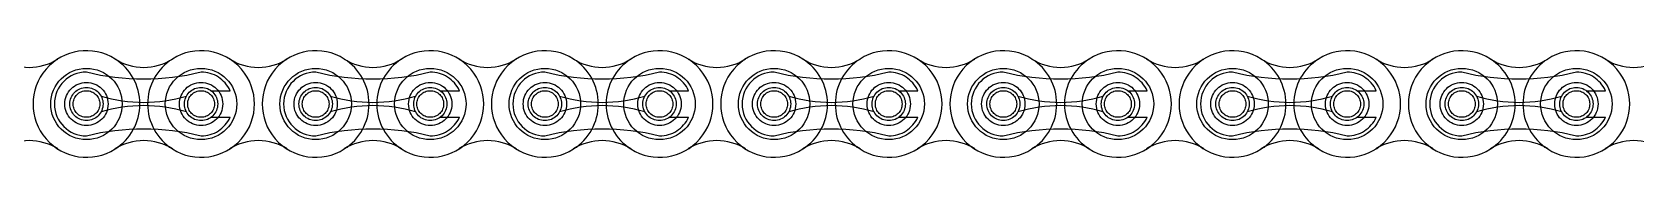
# Model space of a CAD drawing. Header units: metres. Extents: x 0 to 63075, y 0 to 44550.
# Drawn here: x 38921.4 to 39099.1, y 35229.2 to 35241 of the extents above; entities that cross this region are included whole.
import ezdxf

# ---------------------------------------------------------------- set-up
doc = ezdxf.new("R2010")
doc.units = ezdxf.units.M
doc.header["$LTSCALE"] = 75
doc.linetypes.add('HIDDEN2', pattern=[4.7625, 3.175, -1.5875])
doc.layers.add('SDM', color=7, linetype='Continuous')
doc.layers.add('ST1', color=7, linetype='HIDDEN2')

# ---------------------------------------------------------------- blocks, each defined once
blk = doc.blocks.new('A$Cf5e9a517')
at = {"layer": 'ST1'}
for p, q in [((2778.94, 1670.67), (2781.07, 1670.67)), ((2804.34, 1670.67), (2806.47, 1670.67)), ((2829.74, 1670.67), (2831.87, 1670.67)), ((2855.14, 1670.67), (2857.27, 1670.67)), ((2880.54, 1670.67), (2882.67, 1670.67)), ((2905.94, 1670.67), (2908.07, 1670.67)), ((2931.34, 1670.67), (2933.47, 1670.67)), ((2778.94, 1667.71), (2781.07, 1667.71)), ((2804.34, 1667.71), (2806.47, 1667.71)), ((2829.74, 1667.71), (2831.87, 1667.71)), ((2855.14, 1667.71), (2857.27, 1667.71)), ((2880.54, 1667.71), (2882.67, 1667.71)), ((2905.94, 1667.71), (2908.07, 1667.71)), ((2931.34, 1667.71), (2933.47, 1667.71))]:
    blk.add_line(p, q, dxfattribs=at)
for centre, radius in [((2765.14, 1669.19), 3.96), ((2777.84, 1669.19), 3.96), ((2790.54, 1669.19), 3.96), ((2803.24, 1669.19), 3.96), ((2815.94, 1669.19), 3.96), ((2828.64, 1669.19), 3.96), ((2841.34, 1669.19), 3.96), ((2854.04, 1669.19), 3.96), ((2866.74, 1669.19), 3.96), ((2879.44, 1669.19), 3.96), ((2892.14, 1669.19), 3.96), ((2904.84, 1669.19), 3.96), ((2917.54, 1669.19), 3.96), ((2930.24, 1669.19), 3.96), ((2765.14, 1669.19), 2.4), ((2765.14, 1669.19), 1.84), ((2765.14, 1669.19), 1.48), ((2777.84, 1669.19), 2.4), ((2777.84, 1669.19), 1.85), ((2777.84, 1669.19), 1.48), ((2790.54, 1669.19), 2.4), ((2790.54, 1669.19), 1.85), ((2790.54, 1669.19), 1.48), ((2803.24, 1669.19), 2.4), ((2803.24, 1669.19), 1.84), ((2803.24, 1669.19), 1.48), ((2815.94, 1669.19), 2.4), ((2815.94, 1669.19), 1.85), ((2815.94, 1669.19), 1.48), ((2828.64, 1669.19), 2.4), ((2828.64, 1669.19), 1.84), ((2828.64, 1669.19), 1.48), ((2841.34, 1669.19), 2.4), ((2841.34, 1669.19), 1.84), ((2841.34, 1669.19), 1.48), ((2854.04, 1669.19), 2.4), ((2854.04, 1669.19), 1.85), ((2854.04, 1669.19), 1.48), ((2866.74, 1669.19), 2.4), ((2866.74, 1669.19), 1.84), ((2866.74, 1669.19), 1.48), ((2879.44, 1669.19), 2.4), ((2879.44, 1669.19), 1.84), ((2879.44, 1669.19), 1.48), ((2892.14, 1669.19), 2.4), ((2892.14, 1669.19), 1.85), ((2892.14, 1669.19), 1.48), ((2904.84, 1669.19), 2.4), ((2904.84, 1669.19), 1.84), ((2904.84, 1669.19), 1.48), ((2917.54, 1669.19), 2.4), ((2917.54, 1669.19), 1.85), ((2917.54, 1669.19), 1.48), ((2930.24, 1669.19), 2.4), ((2930.24, 1669.19), 1.85), ((2930.24, 1669.19), 1.48)]:
    blk.add_circle(centre, radius, dxfattribs=at)
for centre, radius, start, end in [((2758.79, 1679.18), 5.92, 237.5667, 302.4333), ((2765.14, 1669.19), 5.92, 57.5667, 302.4333), ((2771.49, 1679.18), 5.92, 237.5667, 302.4333), ((2765.14, 1669.19), 5.92, 302.4333, 57.5667), ((2777.84, 1669.19), 5.92, 122.4333, 237.5667), ((2777.84, 1669.19), 5.92, 237.5667, 122.4333), ((2784.19, 1679.18), 5.92, 237.5667, 302.4333), ((2790.54, 1669.19), 5.92, 57.5667, 302.4333), ((2796.89, 1679.18), 5.92, 237.5667, 302.4333), ((2790.54, 1669.19), 5.92, 302.4333, 57.5667), ((2803.24, 1669.19), 5.92, 122.4333, 237.5667), ((2803.24, 1669.19), 5.92, 237.5667, 122.4333), ((2809.59, 1679.18), 5.92, 237.5667, 302.4333), ((2815.94, 1669.19), 5.92, 57.5667, 302.4333), ((2822.29, 1679.18), 5.92, 237.5667, 302.4333), ((2815.94, 1669.19), 5.92, 302.4333, 57.5667), ((2828.64, 1669.19), 5.92, 122.4333, 237.5667), ((2828.64, 1669.19), 5.92, 237.5667, 122.4333), ((2834.99, 1679.18), 5.92, 237.5667, 302.4333), ((2841.34, 1669.19), 5.92, 57.5667, 302.4333), ((2847.69, 1679.18), 5.92, 237.5667, 302.4333), ((2841.34, 1669.19), 5.92, 302.4333, 57.5667), ((2854.04, 1669.19), 5.92, 122.4333, 237.5667), ((2854.04, 1669.19), 5.92, 237.5667, 122.4333), ((2860.39, 1679.18), 5.92, 237.5667, 302.4333), ((2866.74, 1669.19), 5.92, 57.5667, 302.4333), ((2873.09, 1679.18), 5.92, 237.5667, 302.4333), ((2866.74, 1669.19), 5.92, 302.4333, 57.5667), ((2879.44, 1669.19), 5.92, 122.4333, 237.5667), ((2879.44, 1669.19), 5.92, 237.5667, 122.4333), ((2885.79, 1679.18), 5.92, 237.5667, 302.4333), ((2892.14, 1669.19), 5.92, 57.5667, 302.4333), ((2898.49, 1679.18), 5.92, 237.5667, 302.4333), ((2892.14, 1669.19), 5.92, 302.4333, 57.5667), ((2904.84, 1669.19), 5.92, 122.4333, 237.5667), ((2904.84, 1669.19), 5.92, 237.5667, 122.4333), ((2911.19, 1679.18), 5.92, 237.5667, 302.4333), ((2917.54, 1669.19), 5.92, 57.5667, 302.4333), ((2923.89, 1679.18), 5.92, 237.5667, 302.4333), ((2917.54, 1669.19), 5.92, 302.4333, 57.5667), ((2930.24, 1669.19), 5.92, 122.4333, 237.5667), ((2930.24, 1669.19), 5.92, 237.5667, 122.4333), ((2936.59, 1679.18), 5.92, 237.5667, 302.4333), ((2765.14, 1669.19), 3.55, 90, 270), ((2771.49, 1698.29), 26.32, 256.0401, 283.9599), ((2777.84, 1669.19), 3.55, 24.5534, 90), ((2790.54, 1669.19), 3.55, 90, 270), ((2796.89, 1698.29), 26.32, 256.0401, 283.9599), ((2803.24, 1669.19), 3.55, 24.5534, 90), ((2815.94, 1669.19), 3.55, 90, 270), ((2822.29, 1698.29), 26.32, 256.0401, 283.9599), ((2828.64, 1669.19), 3.55, 24.5534, 90), ((2841.34, 1669.19), 3.55, 90, 270), ((2847.69, 1698.29), 26.32, 256.0401, 283.9599), ((2854.04, 1669.19), 3.55, 24.5534, 90), ((2866.74, 1669.19), 3.55, 90, 270), ((2873.09, 1698.29), 26.32, 256.0401, 283.9599), ((2879.44, 1669.19), 3.55, 24.5534, 90), ((2892.14, 1669.19), 3.55, 90, 270), ((2898.49, 1698.29), 26.32, 256.0401, 283.9599), ((2904.84, 1669.19), 3.55, 24.5534, 90), ((2917.54, 1669.19), 3.55, 90, 270), ((2923.89, 1698.29), 26.32, 256.0401, 283.9599), ((2930.24, 1669.19), 3.55, 24.5534, 90), ((2771.49, 1685.54), 16.17, 252.993, 287.007), ((2771.49, 1652.84), 16.17, 72.993, 107.007), ((2796.89, 1685.54), 16.17, 252.993, 287.007), ((2796.89, 1652.84), 16.17, 72.993, 107.007), ((2822.29, 1685.54), 16.17, 252.993, 287.007), ((2822.29, 1652.84), 16.17, 72.993, 107.007), ((2847.69, 1685.54), 16.17, 252.993, 287.007), ((2847.69, 1652.84), 16.17, 72.993, 107.007), ((2873.09, 1685.54), 16.17, 252.993, 287.007), ((2873.09, 1652.84), 16.17, 72.993, 107.007), ((2898.49, 1685.54), 16.17, 252.993, 287.007), ((2898.49, 1652.84), 16.17, 72.993, 107.007), ((2923.89, 1685.54), 16.17, 252.993, 287.007), ((2923.89, 1652.84), 16.17, 72.993, 107.007), ((2777.84, 1669.19), 3.55, 270, 335.4466), ((2803.24, 1669.19), 3.55, 270, 335.4466), ((2828.64, 1669.19), 3.55, 270, 335.4466), ((2854.04, 1669.19), 3.55, 270, 335.4466), ((2879.44, 1669.19), 3.55, 270, 335.4466), ((2904.84, 1669.19), 3.55, 270, 335.4466), ((2930.24, 1669.19), 3.55, 270, 335.4466), ((2771.49, 1640.09), 26.32, 76.0401, 103.9599), ((2796.89, 1640.09), 26.32, 76.0401, 103.9599), ((2822.29, 1640.09), 26.32, 76.0401, 103.9599), ((2847.69, 1640.09), 26.32, 76.0401, 103.9599), ((2873.09, 1640.09), 26.32, 76.0401, 103.9599), ((2898.49, 1640.09), 26.32, 76.0401, 103.9599), ((2923.89, 1640.09), 26.32, 76.0401, 103.9599), ((2758.79, 1659.2), 5.92, 57.5667, 122.4333), ((2771.49, 1659.2), 5.92, 57.5667, 122.4333), ((2784.19, 1659.2), 5.92, 57.5667, 122.4333), ((2796.89, 1659.2), 5.92, 57.5667, 122.4333), ((2809.59, 1659.2), 5.92, 57.5667, 122.4333), ((2822.29, 1659.2), 5.92, 57.5667, 122.4333), ((2834.99, 1659.2), 5.92, 57.5667, 122.4333), ((2847.69, 1659.2), 5.92, 57.5667, 122.4333), ((2860.39, 1659.2), 5.92, 57.5667, 122.4333), ((2873.09, 1659.2), 5.92, 57.5667, 122.4333), ((2885.79, 1659.2), 5.92, 57.5667, 122.4333), ((2898.49, 1659.2), 5.92, 57.5667, 122.4333), ((2911.19, 1659.2), 5.92, 57.5667, 122.4333), ((2923.89, 1659.2), 5.92, 57.5667, 122.4333), ((2936.59, 1659.2), 5.92, 57.5667, 122.4333)]:
    blk.add_arc(centre, radius, start, end, dxfattribs=at)

msp = doc.modelspace()

# ---------------------------------------------------------------- block references
at = {"layer": 'SDM'}
msp.add_blockref('A$Cf5e9a517', (36162.25, 33565.92), dxfattribs=at)

doc.saveas('drawing.dxf')
